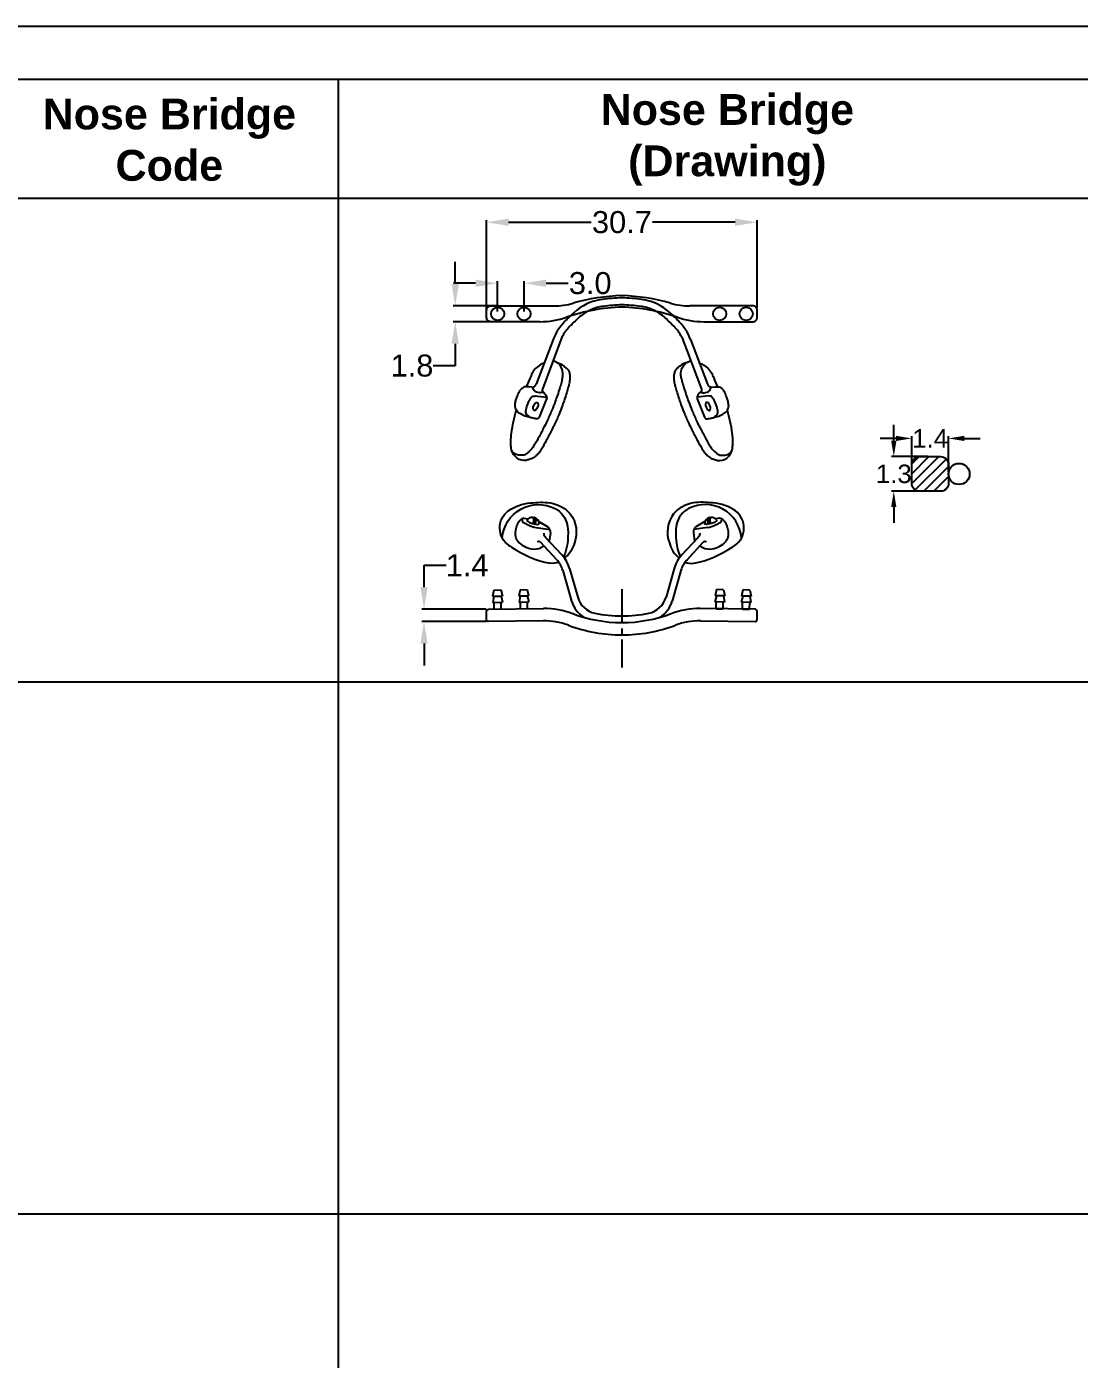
# Model space of a CAD drawing. Header units: inches. Extents: x 3613 to 8393, y -2205 to -794.
# Drawn here: x 8068 to 8187.6, y -1040.1 to -888.6 of the extents above; entities that cross this region are included whole.
import ezdxf

# ---------------------------------------------------------------- set-up
doc = ezdxf.new("R2010")
doc.units = ezdxf.units.IN
doc.header["$MEASUREMENT"] = 0
doc.linetypes.add('CENTER2', pattern=[28.575, 19.05, -3.175, 3.175, -3.175])
doc.linetypes.add('HIDDEN2', pattern=[0.1875, 0.125, -0.0625])
for name, color, linetype in [('Center Line', 2, 'CENTER2'), ('Dimension', 3, 'Continuous'), ('Hidden Line', 1, 'HIDDEN2')]:
    doc.layers.add(name, color=color, linetype=linetype)
doc.styles.get("Standard").update_dxf_attribs({"font": 'arial.ttf'})
doc.dimstyles.new('Standard$0', dxfattribs={"dimtxt": 2.3, "dimasz": 2, "dimexe": 1, "dimexo": 1, "dimgap": 1, "dimtad": 0, "dimtih": 1, "dimtoh": 1, "dimdec": 1, "dimzin": 0, "dimdsep": 46, "dimtxsty": 'Standard', "dimcen": 0, "dimclrd": 4, "dimclre": 4, "dimclrt": 4, "dimadec": 1, "dimazin": 0, "dimtfac": 1, "dimtdec": 1, "dimtofl": 0, "dimtmove": 0, "dimatfit": 0, "dimfxl": 1, "dimtolj": 1, "dimtzin": 0, "dimarcsym": 0})

# ---------------------------------------------------------------- blocks, each defined once
blk = doc.blocks.new('*D705')
at = {"layer": 'Defpoints', "color": 0, "transparency": 16777216}
for p in [(8151.03, -910.87), (8120.29, -921.28), (8151.03, -920.84)]:
    blk.add_point(p, dxfattribs=at)
at = {"layer": 'Dimension', "color": 3, "lineweight": -2, "transparency": 16777216}
for p, q in [((8120.29, -921.03), (8120.29, -910.62)), ((8122.79, -910.87), (8132.16, -910.87)), ((8148.53, -910.87), (8139.15, -910.87)), ((8151.03, -920.59), (8151.03, -910.62))]:
    blk.add_line(p, q, dxfattribs=at)
at = {"layer": 'Dimension', "color": 3, "transparency": 16777216}
for points in [[(8122.79, -910.45), (8122.79, -911.28), (8120.29, -910.87)], [(8148.53, -910.45), (8148.53, -911.28), (8151.03, -910.87)]]:
    blk.add_solid(points, dxfattribs=at)
at = {"layer": 'Dimension', "transparency": 16777216, "insert": (8135.66, -910.87), "char_height": 2.5, "attachment_point": 5}
blk.add_mtext('\\A1;30.7', dxfattribs=at)
blk = doc.blocks.new('*D706')
at = {"layer": 'Defpoints', "color": 0, "transparency": 16777216}
for p in [(8124.54, -917.8), (8121.54, -921.27), (8124.54, -921.27)]:
    blk.add_point(p, dxfattribs=at)
at = {"layer": 'Dimension', "color": 3, "lineweight": -2, "transparency": 16777216}
for p, q in [((8121.54, -921.02), (8121.54, -917.55)), ((8124.54, -921.02), (8124.54, -917.55)), ((8119.04, -917.8), (8116.54, -917.8)), ((8127.04, -917.8), (8129.54, -917.8))]:
    blk.add_line(p, q, dxfattribs=at)
at = {"layer": 'Dimension', "color": 3, "transparency": 16777216}
for points in [[(8119.04, -917.39), (8119.04, -918.22), (8121.54, -917.8)], [(8127.04, -917.39), (8127.04, -918.22), (8124.54, -917.8)]]:
    blk.add_solid(points, dxfattribs=at)
at = {"layer": 'Dimension', "transparency": 16777216, "insert": (8132.06, -917.8), "char_height": 2.5, "attachment_point": 5}
blk.add_mtext('\\A1;3.0', dxfattribs=at)
blk = doc.blocks.new('030')
at = {"layer": 'Hidden Line', "color": 1, "ltscale": 10}
for p, q in [((4266.93, 1236.28), (4266.76, 1235.58)), ((4266.94, 1236.98), (4266.78, 1236.28)), ((4267.88, 1236.26), (4266.78, 1236.28)), ((4267.74, 1236.96), (4266.94, 1236.98)), ((4267.73, 1236.26), (4267.86, 1235.56)), ((4267.74, 1236.96), (4267.88, 1236.26)), ((4269.92, 1236.23), (4269.76, 1235.53)), ((4269.94, 1236.93), (4269.77, 1236.23)), ((4270.87, 1236.22), (4269.77, 1236.23)), ((4270.74, 1236.92), (4269.94, 1236.93)), ((4270.72, 1236.22), (4270.86, 1235.52)), ((4270.74, 1236.92), (4270.87, 1236.22)), ((4267.86, 1235.56), (4266.76, 1235.58)), ((4266.9, 1234.8), (4266.91, 1235.58)), ((4267.7, 1234.79), (4267.71, 1235.56)), ((4270.86, 1235.52), (4269.76, 1235.53)), ((4269.9, 1234.76), (4269.91, 1235.53)), ((4270.7, 1234.75), (4270.71, 1235.52))]:
    blk.add_line(p, q, dxfattribs=at)
blk = doc.blocks.new('*D707')
at = {"layer": 'Defpoints', "color": 0, "transparency": 16777216}
for p in [(8121.9, -920.37), (8116.72, -922.17), (8121.9, -922.17)]:
    blk.add_point(p, dxfattribs=at)
at = {"layer": 'Dimension', "color": 3, "lineweight": -2, "transparency": 16777216}
for p, q in [((8116.72, -917.87), (8116.72, -915.37)), ((8121.65, -920.37), (8116.47, -920.37)), ((8121.65, -922.17), (8116.47, -922.17)), ((8116.72, -924.67), (8116.72, -927.17)), ((8116.72, -927.17), (8114.22, -927.17))]:
    blk.add_line(p, q, dxfattribs=at)
at = {"layer": 'Dimension', "color": 3, "transparency": 16777216}
for points in [[(8116.3, -917.87), (8117.14, -917.87), (8116.72, -920.37)], [(8116.3, -924.67), (8117.14, -924.67), (8116.72, -922.17)]]:
    blk.add_solid(points, dxfattribs=at)
at = {"layer": 'Dimension', "transparency": 16777216, "insert": (8111.81, -927.17), "char_height": 2.5, "attachment_point": 5}
blk.add_mtext('\\A1;1.8', dxfattribs=at)
blk = doc.blocks.new('*D708')
at = {"layer": 'Defpoints', "color": 0, "transparency": 16777216}
for p in [(8120.49, -954.84), (8113.18, -956.24), (8120.49, -956.24)]:
    blk.add_point(p, dxfattribs=at)
at = {"layer": 'Dimension', "color": 3, "lineweight": -2, "transparency": 16777216}
for p, q in [((8113.18, -952.34), (8113.18, -949.84)), ((8113.18, -949.84), (8115.68, -949.84)), ((8120.24, -954.84), (8112.93, -954.84)), ((8120.24, -956.24), (8112.93, -956.24)), ((8113.18, -958.74), (8113.18, -961.24))]:
    blk.add_line(p, q, dxfattribs=at)
at = {"layer": 'Dimension', "color": 3, "transparency": 16777216}
for points in [[(8112.76, -952.34), (8113.59, -952.34), (8113.18, -954.84)], [(8112.76, -958.74), (8113.59, -958.74), (8113.18, -956.24)]]:
    blk.add_solid(points, dxfattribs=at)
at = {"layer": 'Dimension', "transparency": 16777216, "insert": (8118.08, -949.84), "char_height": 2.5, "attachment_point": 5}
blk.add_mtext('\\A1;1.4', dxfattribs=at)
blk = doc.blocks.new('*D709')
at = {"layer": 'Defpoints', "color": 0, "transparency": 16777216}
for p in [(8170.69, -937.5), (8166.56, -941.44), (8170.69, -941.44)]:
    blk.add_point(p, dxfattribs=at)
at = {"layer": 'Dimension', "color": 3, "lineweight": -2, "transparency": 16777216}
for p, q in [((8166.56, -935.7), (8166.56, -933.9)), ((8170.44, -937.5), (8166.31, -937.5)), ((8170.44, -941.44), (8166.31, -941.44)), ((8166.56, -943.24), (8166.56, -945.04))]:
    blk.add_line(p, q, dxfattribs=at)
at = {"layer": 'Dimension', "color": 3, "transparency": 16777216}
for points in [[(8166.26, -935.7), (8166.86, -935.7), (8166.56, -937.5)], [(8166.26, -943.24), (8166.86, -943.24), (8166.56, -941.44)]]:
    blk.add_solid(points, dxfattribs=at)
at = {"layer": 'Dimension', "transparency": 16777216, "insert": (8166.56, -939.47), "char_height": 2.1, "attachment_point": 5}
blk.add_mtext('\\A1;1.3', dxfattribs=at)
blk = doc.blocks.new('*D710')
at = {"layer": 'Defpoints', "color": 0, "transparency": 16777216}
for p in [(8172.78, -935.43), (8168.6, -939.53), (8172.78, -939.53)]:
    blk.add_point(p, dxfattribs=at)
at = {"layer": 'Dimension', "color": 3, "lineweight": -2, "transparency": 16777216}
for p, q in [((8166.8, -935.43), (8165, -935.43)), ((8168.6, -939.28), (8168.6, -935.18)), ((8172.78, -939.28), (8172.78, -935.18)), ((8174.58, -935.43), (8176.38, -935.43))]:
    blk.add_line(p, q, dxfattribs=at)
at = {"layer": 'Dimension', "color": 3, "transparency": 16777216}
for points in [[(8166.8, -935.13), (8166.8, -935.73), (8168.6, -935.43)], [(8174.58, -935.13), (8174.58, -935.73), (8172.78, -935.43)]]:
    blk.add_solid(points, dxfattribs=at)
at = {"layer": 'Dimension', "transparency": 16777216, "insert": (8170.69, -935.43), "char_height": 2.1, "attachment_point": 5}
blk.add_mtext('\\A1;1.4', dxfattribs=at)

msp = doc.modelspace()

# ---------------------------------------------------------------- hatches: boundary and pattern name
h = msp.add_hatch()
h.set_pattern_fill('ANSI31', color=6, scale=0.25)
h.set_pattern_definition([(45, (15100.9685, -2206.0536), (-0.56126601, 0.56126601), [])])
h.paths.add_polyline_path([(8172.778, -939.356), (8172.778, -938.405, 0.4142136), (8171.878, -937.505), (8169.503, -937.505, 0.4142136), (8168.603, -938.405), (8168.603, -940.544, 0.4142136), (8169.503, -941.444), (8171.878, -941.444, 0.4142136), (8172.778, -940.544), (8172.778, -939.587, -0.0239263), (8172.773, -939.472, -0.0239263)])

# ---------------------------------------------------------------- linework, layer by layer
for p, q in [((8389.248, -894.646), (7979.992, -894.646)), ((8103.422, -894.646), (8103.422, -1150.606)), ((7992.81, -908.139), (8389.248, -908.139)), ((8120.76, -920.371), (8127.931, -920.371)), ((8150.557, -920.371), (8143.386, -920.371)), ((8126.344, -922.171), (8120.76, -922.171)), ((8144.973, -922.171), (8150.557, -922.171)), ((8127.857, -924.193), (8125.936, -929.28)), ((8143.461, -924.193), (8145.382, -929.28)), ((8125.82, -930.607), (8127.04, -930.763)), ((8145.498, -930.607), (8144.278, -930.763)), ((7992.81, -963.101), (8389.248, -963.101)), ((7992.81, -1023.522), (8389.248, -1023.522))]:
    msp.add_line(p, q)
at = {"color": 7}
for p, q in [((8124.559, -944.504), (8125.02, -944.568)), ((8124.902, -944.689), (8124.89, -944.729)), ((8125.843, -945.067), (8125.659, -944.748)), ((8126.216, -944.886), (8127.249, -945.485)), ((8145.102, -944.886), (8144.068, -945.485)), ((8145.475, -945.067), (8145.659, -944.748)), ((8146.758, -944.504), (8146.297, -944.568)), ((8146.416, -944.689), (8146.428, -944.729)), ((8125.843, -945.067), (8125.594, -945.023)), ((8125.929, -945.568), (8127.494, -945.792)), ((8126.259, -945.082), (8126.247, -945.121)), ((8127.531, -946.141), (8127.394, -947.114)), ((8143.787, -946.141), (8143.923, -947.114)), ((8145.389, -945.568), (8143.824, -945.792)), ((8145.058, -945.082), (8145.07, -945.121)), ((8145.475, -945.067), (8145.724, -945.023)), ((8128.255, -949.213), (8126.404, -947.224)), ((8128.841, -948.668), (8126.989, -946.679)), ((8142.477, -948.668), (8144.328, -946.679)), ((8143.062, -949.213), (8144.914, -947.224)), ((8128.945, -950.437), (8129.932, -953.911)), ((8129.715, -950.219), (8130.64, -953.477)), ((8141.603, -950.219), (8140.677, -953.477)), ((8142.372, -950.437), (8141.385, -953.911))]:
    msp.add_line(p, q, dxfattribs=at)
msp.add_lwpolyline([(8393.286, -1185.646), (8393.286, -888.646), (7973.286, -888.646), (7973.286, -1185.646)], close=True)
for points in [[(8120.76, -922.171, -0.4142136), (8120.29, -921.701), (8120.29, -920.841, -0.4142136), (8120.76, -920.371)], [(8150.557, -922.171, 0.4142136), (8151.027, -921.701), (8151.027, -920.841, 0.4142136), (8150.557, -920.371)], [(8128.855, -923.919), (8126.627, -929.817, 0.3000679), (8126.7, -930.139, -0.0494557), (8127.011, -930.503, -0.2856341), (8127.089, -930.918), (8126.273, -933.017, -0.3466997), (8125.953, -933.206)], [(8142.463, -923.919), (8144.69, -929.817, -0.3000679), (8144.617, -930.139, 0.0494557), (8144.307, -930.503, 0.2856341), (8144.229, -930.918), (8145.044, -933.017, 0.3466997), (8145.364, -933.206)], [(8128.298, -926.806, -0.0852305), (8129.071, -927.208, -0.0222342), (8129.191, -927.303, -0.0097125), (8129.456, -927.53, -0.0183546), (8129.546, -927.665, -0.0196429), (8129.621, -927.797, -0.0473703), (8129.693, -927.979, -0.0414031), (8129.738, -928.199, -0.0210017), (8129.751, -928.369, -0.0191066), (8129.751, -928.557, -0.0204937), (8129.722, -928.908, -0.0227266), (8129.668, -929.221, -0.0128701), (8129.572, -929.614, -0.0081503), (8129.394, -930.229, -0.0061706), (8129.158, -930.963, -0.0061441), (8128.903, -931.694, -0.0120278), (8128.52, -932.677, -0.0097407), (8127.994, -933.869, -0.0086312), (8127.664, -934.548, -0.0050715), (8127.072, -935.686, -0.013562), (8126.52, -936.659, -0.0318151), (8126.247, -937.051, -0.0315948), (8126.042, -937.278, -0.031673), (8125.81, -937.477, -0.0168853), (8125.593, -937.63, -0.0323217), (8125.473, -937.698, -0.018824), (8125.316, -937.767, -0.0145288), (8125.107, -937.842, -0.0144209), (8124.968, -937.883, -0.0108613), (8124.781, -937.928, -0.0427163), (8124.574, -937.954, -0.200115), (8123.52, -937.458, -0.1128926), (8123.133, -936.747, -0.0411718), (8123.073, -936.388, -0.026208), (8123.053, -936.128, -0.0080033), (8123.05, -935.76, -0.0112335), (8123.058, -935.498, -0.0132394), (8123.111, -934.829, -0.0354083), (8123.668, -932.228)], [(8143.02, -926.806, 0.0852305), (8142.247, -927.208, 0.0222342), (8142.127, -927.303, 0.0097125), (8141.861, -927.53, 0.0183546), (8141.771, -927.665, 0.0196429), (8141.697, -927.797, 0.0473703), (8141.624, -927.979, 0.0414031), (8141.579, -928.199, 0.0210017), (8141.566, -928.369, 0.0191066), (8141.567, -928.557, 0.0204937), (8141.596, -928.908, 0.0227266), (8141.649, -929.221, 0.0128701), (8141.746, -929.614, 0.0081503), (8141.924, -930.229, 0.0061706), (8142.159, -930.963, 0.0061441), (8142.414, -931.694, 0.0120278), (8142.798, -932.677, 0.0097407), (8143.324, -933.869, 0.0086312), (8143.653, -934.548, 0.0050715), (8144.245, -935.686, 0.013562), (8144.798, -936.659, 0.0318151), (8145.07, -937.051, 0.0315948), (8145.276, -937.278, 0.031673), (8145.507, -937.477, 0.0168853), (8145.724, -937.63, 0.0323217), (8145.845, -937.698, 0.018824), (8146.002, -937.767, 0.0145288), (8146.21, -937.842, 0.0144209), (8146.35, -937.883, 0.0108613), (8146.537, -937.928, 0.0427163), (8146.744, -937.954, 0.200115), (8147.797, -937.458, 0.1128926), (8148.184, -936.747, 0.0411718), (8148.245, -936.388, 0.026208), (8148.265, -936.128, 0.0080033), (8148.268, -935.76, 0.0112335), (8148.26, -935.498, 0.0132394), (8148.207, -934.829, 0.0354083), (8147.649, -932.228)], [(8128.89, -928.652, -0.0062113), (8128.872, -928.737, -0.0148709), (8128.791, -929.078, -0.0081503), (8128.613, -929.692, -0.0054676), (8128.334, -930.516, -0.0061441), (8128.079, -931.247, -0.0120278), (8127.695, -932.23, -0.0097407), (8127.169, -933.423, -0.0086312), (8126.84, -934.101, -0.0050715), (8126.248, -935.24, -0.013562), (8125.695, -936.212, -0.0318151), (8125.423, -936.604, -0.0318151)], [(8142.428, -928.652, 0.0062113), (8142.445, -928.737, 0.0148709), (8142.526, -929.078, 0.0081503), (8142.705, -929.692, 0.0054676), (8142.984, -930.516, 0.0061441), (8143.239, -931.247, 0.0120278), (8143.622, -932.23, 0.0097407), (8144.148, -933.423, 0.0086312), (8144.478, -934.101, 0.0050715), (8145.07, -935.24, 0.013562), (8145.622, -936.212, 0.0318151), (8145.895, -936.604, 0.0318151)], [(8124.491, -932.833, -0.0252137), (8124.202, -932.69, -0.0315835), (8123.958, -932.533, -0.0581077), (8123.746, -932.335, -0.0682494), (8123.613, -932.126, -0.0670042), (8123.532, -931.862, -0.0718514), (8123.527, -931.603, -0.0168902), (8123.565, -931.359, -0.0180591), (8123.618, -931.133, -0.0159675), (8123.694, -930.883, -0.0106375), (8123.828, -930.514, -0.0504547), (8124.115, -929.956)], [(8146.827, -932.833, 0.0252137), (8147.116, -932.69, 0.0315835), (8147.36, -932.533, 0.0581077), (8147.572, -932.335, 0.0682494), (8147.705, -932.126, 0.0670042), (8147.786, -931.862, 0.0718514), (8147.791, -931.603, 0.0168902), (8147.752, -931.359, 0.0180591), (8147.7, -931.133, 0.0159675), (8147.624, -930.883, 0.0106375), (8147.49, -930.514, 0.0504547), (8147.203, -929.956)], [(8123.63, -937.257, -0.3035749), (8123.085, -936.5)], [(8147.687, -937.257, 0.3035749), (8148.232, -936.5)], [(8172.778, -940.544, -0.4142136), (8171.878, -941.444), (8169.503, -941.444, -0.4142136), (8168.603, -940.544), (8168.603, -938.405, -0.4142136), (8169.503, -937.505), (8171.878, -937.505, -0.4142136), (8172.778, -938.405), (8172.778, -940.544)]]:
    msp.add_lwpolyline(points, format="xyb")
for points in [[(8122.836, -947.597, -0.5137444), (8122.751, -943.678, -0.1426147), (8125.272, -942.767, -0.0674153), (8127.547, -942.765, -0.1743226), (8129.796, -944.012, -0.2555441), (8130.259, -947.299, -0.061993), (8129.861, -948.245, -0.1115958), (8129.131, -949.02)], [(8122.069, -946.74, -0.5356778), (8128.074, -943.399, -0.2232823), (8129.453, -945.23, -0.1377722), (8129.041, -948.901, -0.1289732)], [(8148.482, -947.597, 0.5137444), (8148.566, -943.678, 0.1426147), (8146.045, -942.767, 0.0674153), (8143.771, -942.765, 0.1743226), (8141.522, -944.012, 0.2555441), (8141.058, -947.299, 0.061993), (8141.456, -948.245, 0.1115958), (8142.187, -949.02)], [(8149.249, -946.74, 0.5356778), (8143.243, -943.399, 0.2232823), (8141.865, -945.23, 0.1377722), (8142.277, -948.901, 0.1289732)], [(8128.498, -949.51, -0.1075651), (8127.476, -949.614)], [(8142.819, -949.51, 0.1075651), (8143.841, -949.614)], [(8126.712, -956.158), (8120.493, -956.245, -0.4182964), (8120.29, -956.045), (8120.29, -955.044, -0.4101576), (8120.488, -954.844), (8126.762, -954.757)], [(8144.606, -956.158), (8150.824, -956.245, 0.4182964), (8151.027, -956.045), (8151.027, -955.044, 0.4101576), (8150.83, -954.844), (8144.555, -954.757)]]:
    msp.add_lwpolyline(points, format="xyb", dxfattribs=at)
for centre in [(8121.54, -921.271), (8124.54, -921.271), (8146.777, -921.271), (8149.777, -921.271)]:
    msp.add_circle(centre, 0.75)
msp.add_circle((8173.978, -939.472), 1.2, dxfattribs=at)
for centre, radius, start, end in [((8127.931, -912.371), 8, 270, 285.92764), ((8136.311, -941.734), 21.235, 91.7593, 109.04996), ((8136.311, -941.734), 22.535, 91.65778, 105.92764), ((8134.171, -925.438), 5.85, 97.45889, 132.92592), ((8134.171, -925.438), 5.05, 97.45889, 113.50548), ((8136.311, -941.784), 22.335, 91.66889, 97.45889), ((8136.311, -941.784), 21.535, 91.73882, 97.45889), ((8135.007, -941.784), 22.335, 82.54111, 88.33111), ((8135.007, -941.734), 22.535, 74.07236, 88.34222), ((8135.007, -941.734), 21.235, 70.95004, 88.2407), ((8135.007, -941.784), 21.535, 82.54111, 88.26118), ((8137.147, -925.438), 5.05, 66.49452, 82.54111), ((8137.147, -925.438), 5.85, 47.07408, 82.54111), ((8143.386, -912.371), 8, 254.07236, 270), ((8126.344, -912.871), 9.3, 270, 289.04996), ((8133.329, -926.26), 5.85, 135.69714, 159.31165), ((8150.73, -943.242), 30.164, 132.92592, 135.69714), ((8150.73, -943.242), 29.364, 132.92592, 135.69714), ((8134.171, -925.438), 5.05, 113.50548, 132.92592), ((8137.147, -925.438), 5.05, 47.07408, 66.49452), ((8120.588, -943.242), 29.364, 44.30286, 47.07408), ((8120.588, -943.242), 30.164, 44.30286, 47.07408), ((8144.973, -912.871), 9.3, 250.95004, 270), ((8137.988, -926.26), 5.85, 20.68835, 44.30286), ((8133.329, -926.26), 5.05, 135.69714, 152.38334), ((8137.988, -926.26), 5.05, 27.61666, 44.30286), ((8125.468, -929.103), 0.5, 266.8329, 339.31165), ((8145.85, -929.103), 0.5, 200.68835, 273.1671)]:
    msp.add_arc(centre, radius, start, end)
for centre, radius, start, end in [((8125.188, -945.77), 1.51, 141.71824, 149.76651), ((8125.741, -946.206), 2.215, 138.60188, 141.71824), ((8124.613, -945.212), 0.711, 133.09889, 138.60188), ((8124.314, -944.892), 0.273, 124.39448, 133.09889), ((8126.121, -947.532), 3.472, 121.95616, 124.39448), ((8124.521, -944.967), 0.449, 106.64996, 121.95616), ((8124.485, -944.794), 0.157, 128.94114, 248.31865), ((8124.653, -945.409), 0.911, 95.92473, 106.64996), ((8125.477, -945.132), 0.726, 85.96825, 142.38483), ((8125.113, -944.764), 0.546, 331.67696, 41.51926), ((8125.664, -944.722), 0.294, 67.92458, 111.03508), ((8125.362, -944.808), 0.546, 331.67696, 41.03889), ((8125.504, -945.159), 0.759, 5.80583, 69.20255), ((8145.813, -945.159), 0.759, 110.79745, 174.19417), ((8145.956, -944.808), 0.546, 138.96111, 208.32304), ((8145.654, -944.722), 0.294, 68.96492, 112.07542), ((8146.204, -944.764), 0.546, 138.48074, 208.32304), ((8145.841, -945.132), 0.726, 37.61517, 94.03175), ((8146.664, -945.409), 0.911, 73.35004, 84.07527), ((8146.833, -944.794), 0.157, 291.68135, 51.05886), ((8146.797, -944.967), 0.449, 58.04384, 73.35004), ((8145.196, -947.532), 3.472, 55.60552, 58.04384), ((8147.004, -944.892), 0.273, 46.90111, 55.60552), ((8146.705, -945.212), 0.711, 41.39812, 46.90111), ((8145.576, -946.206), 2.215, 38.28176, 41.39812), ((8146.129, -945.77), 1.51, 30.23349, 38.28176), ((8125.434, -946.252), 1.897, 175.78504, 181.92572), ((8125.35, -946.254), 1.813, 181.92572, 188.34213), ((8126.398, -946.323), 2.864, 170.78777, 175.78504), ((8126.006, -946.259), 2.467, 163.38296, 170.78777), ((8125.752, -946.183), 2.202, 155.54503, 163.38296), ((8126.413, -946.484), 2.928, 149.76651, 155.54503), ((8125.182, -943.934), 1.259, 233.09839, 240.52204), ((8127.735, -939.418), 6.446, 240.52204, 243.1849), ((8126.346, -942.167), 3.366, 243.1849, 246.87011), ((8126.358, -942.809), 2.793, 241.45325, 261.15791), ((8127.084, -946.285), 0.312, 161.27859, 205.44265), ((8126.874, -946.034), 0.665, 350.76424, 55.68457), ((8144.444, -946.034), 0.665, 124.31543, 189.23576), ((8144.234, -946.285), 0.312, 334.55735, 18.72141), ((8144.96, -942.809), 2.793, 278.84209, 298.54675), ((8144.972, -942.167), 3.366, 293.12989, 296.8151), ((8143.583, -939.418), 6.446, 296.8151, 299.47796), ((8146.135, -943.934), 1.259, 299.47796, 306.90161), ((8144.905, -946.484), 2.928, 24.45497, 30.23349), ((8145.565, -946.183), 2.202, 16.61704, 24.45497), ((8145.312, -946.259), 2.467, 9.21223, 16.61704), ((8144.92, -946.323), 2.864, 4.21496, 9.21223), ((8145.968, -946.254), 1.813, 351.65787, 358.07428), ((8145.884, -946.252), 1.897, 358.07428, 4.21496), ((8128.438, -939.43), 9.904, 235.51409, 238.76629), ((8129.74, -938.121), 11.714, 235.5927, 258.856), ((8124.87, -946.325), 1.328, 188.34213, 195.84029), ((8125.014, -946.183), 1.509, 199.53346, 226.9917), ((8125.868, -945.268), 2.76, 226.9917, 265.05185), ((8125.657, -946.115), 1.903, 269.19614, 306.64745), ((8126.632, -948.48), 1.406, 112.62535, 114.8186), ((8126.132, -947.28), 0.106, 106.69235, 112.62535), ((8126.229, -947.605), 0.445, 99.50392, 106.69235), ((8126.207, -947.471), 0.31, 91.21487, 99.50392), ((8126.211, -947.637), 0.476, 87.6031, 91.21487), ((8126.14, -947.654), 0.5, 55.8894, 79.85053), ((8127.907, -945.82), 1.258, 208.46769, 223.10013), ((8141.577, -938.121), 11.714, 281.144, 304.4073), ((8143.41, -945.82), 1.258, 316.89987, 331.53231), ((8145.661, -946.115), 1.903, 233.35255, 270.80386), ((8145.177, -947.654), 0.5, 100.14947, 124.1106), ((8145.107, -947.637), 0.476, 88.78513, 92.3969), ((8145.111, -947.471), 0.31, 80.49608, 88.78513), ((8145.088, -947.605), 0.445, 73.30765, 80.49608), ((8145.186, -947.28), 0.106, 67.37465, 73.30765), ((8144.685, -948.48), 1.406, 65.1814, 67.37465), ((8145.45, -945.268), 2.76, 274.94815, 313.0083), ((8146.303, -946.183), 1.509, 313.0083, 340.46654), ((8146.448, -946.325), 1.328, 344.15971, 351.65787), ((8142.88, -939.43), 9.904, 301.23371, 304.48591), ((8126.059, -951.257), 3, 15.85932, 42.95531), ((8126.059, -951.257), 3.8, 15.85932, 42.95531), ((8145.258, -951.257), 3.8, 137.04469, 164.14068), ((8145.258, -951.257), 3, 137.04469, 164.14068), ((8133.156, -952.918), 3.374, 197.12111, 237.35507), ((8133.116, -952.773), 2.574, 195.85932, 258.38233), ((8138.201, -952.773), 2.574, 281.61767, 344.14068), ((8138.161, -952.918), 3.374, 302.64493, 342.87889), ((8126.825, -964.014), 9.256, 69.48712, 90.38223), ((8135.659, -940.406), 15.95, 249.48457, 270), ((8135.659, -940.406), 15.2, 258.38233, 270), ((8135.659, -940.406), 15.2, 270, 281.61767), ((8135.659, -940.406), 15.95, 270, 290.51543), ((8144.492, -964.014), 9.256, 89.61777, 110.51288), ((8126.827, -964.007), 7.85, 69.48457, 90.84493), ((8135.659, -940.406), 17.35, 249.48457, 270), ((8135.659, -940.406), 17.35, 270, 290.51543), ((8144.49, -964.007), 7.85, 89.15507, 110.51543)]:
    msp.add_arc(centre, radius, start, end, dxfattribs=at)
msp.add_ellipse((8125.867, -931.79), major_axis=(0.19, 0.455), ratio=0.4789694)
at = {"extrusion": (0, 0, -1)}
msp.add_ellipse((8145.451, -931.79), major_axis=(-0.19, 0.455), ratio=0.4789694, dxfattribs=at)
at = {"color": 7}
msp.add_ellipse((8125.571, -944.928), major_axis=(-0.682, 0.199), ratio=0.267062, start_param=-0.0111745, end_param=3.1415927, dxfattribs=at)
at = {"color": 7, "extrusion": (0, 0, -1)}
msp.add_ellipse((8145.746, -944.928), major_axis=(0.682, 0.199), ratio=0.267062, start_param=-0.0111745, end_param=3.1415927, dxfattribs=at)
for points, knots in [([(8128.89, -928.652), (8128.909, -928.554), (8128.935, -928.407), (8128.962, -928.101), (8128.955, -927.918), (8128.795, -927.24), (8128.264, -926.753), (8127.895, -926.635), (8127.877, -926.629), (8127.858, -926.623), (8127.838, -926.617)], [0, 0, 0, 0, 0.3501015, 0.7350659, 1.1645473, 1.5297008, 1.613926, 1.613926, 1.613926, 1.618178, 1.618178, 1.618178, 1.618178]), ([(8142.428, -928.652), (8142.408, -928.554), (8142.383, -928.407), (8142.356, -928.101), (8142.363, -927.918), (8142.523, -927.24), (8143.053, -926.753), (8143.422, -926.635), (8143.441, -926.629), (8143.46, -926.623), (8143.48, -926.617)], [0, 0, 0, 0, 0.3501015, 0.7350659, 1.1645473, 1.5297008, 1.613926, 1.613926, 1.613926, 1.618178, 1.618178, 1.618178, 1.618178]), ([(8126.895, -926.849), (8126.826, -926.874), (8126.764, -926.898), (8126.709, -926.919), (8126.532, -926.99), (8126.187, -927.169), (8125.716, -927.589), (8125.489, -927.967), (8125.353, -928.261), (8124.78, -929.573)], [2.3619917, 2.3619917, 2.3619917, 2.3619917, 2.4778831, 2.4778831, 2.4778831, 2.8559402, 3.8337301, 4.8715972, 5.1244061, 5.1244061, 5.1244061, 5.1244061]), ([(8144.423, -926.849), (8144.492, -926.874), (8144.554, -926.898), (8144.608, -926.919), (8144.785, -926.99), (8145.131, -927.169), (8145.601, -927.589), (8145.829, -927.967), (8145.964, -928.261), (8146.537, -929.573)], [2.3619917, 2.3619917, 2.3619917, 2.3619917, 2.4778831, 2.4778831, 2.4778831, 2.8559402, 3.8337301, 4.8715972, 5.1244061, 5.1244061, 5.1244061, 5.1244061]), ([(8125.44, -929.603), (8124.825, -929.569), (8124.637, -929.572), (8124.364, -929.602), (8124.115, -929.956)], [1.38839886, 1.38839886, 1.38839886, 1.38839886, 1.62410758, 2.02426073, 2.02426073, 2.02426073, 2.02426073]), ([(8126.756, -930.194), (8126.67, -930.205), (8126.585, -930.215), (8126.5, -930.226), (8126.44, -930.233), (8126.153, -930.268), (8125.736, -930.136), (8125.614, -929.863), (8125.588, -929.804), (8125.586, -929.8), (8125.585, -929.797), (8125.583, -929.793), (8125.556, -929.731), (8125.528, -929.668), (8125.5, -929.606)], [-0.2604316, -0.2604316, -0.2604316, -0.2604316, 0, 0, 0, 0.1811987, 0.876975, 1.0686435, 1.0686435, 1.0686435, 1.0797287, 1.0797287, 1.0797287, 1.2821594, 1.2821594, 1.2821594, 1.2821594]), ([(8144.562, -930.194), (8144.647, -930.205), (8144.733, -930.215), (8144.818, -930.226), (8144.877, -930.233), (8145.165, -930.268), (8145.582, -930.136), (8145.703, -929.863), (8145.73, -929.804), (8145.731, -929.8), (8145.733, -929.797), (8145.734, -929.793), (8145.762, -929.731), (8145.79, -929.668), (8145.817, -929.606)], [-0.2604316, -0.2604316, -0.2604316, -0.2604316, 0, 0, 0, 0.1811987, 0.876975, 1.0686435, 1.0686435, 1.0686435, 1.0797287, 1.0797287, 1.0797287, 1.2821594, 1.2821594, 1.2821594, 1.2821594]), ([(8145.877, -929.603), (8146.493, -929.569), (8146.681, -929.572), (8146.954, -929.602), (8147.203, -929.956)], [1.38839886, 1.38839886, 1.38839886, 1.38839886, 1.62410758, 2.02426073, 2.02426073, 2.02426073, 2.02426073]), ([(8125.218, -933.055), (8125.126, -932.977), (8125.033, -932.9), (8124.941, -932.822), (8124.9, -932.788), (8124.818, -932.719), (8124.756, -932.535), (8124.756, -932.293), (8124.841, -931.844), (8125.037, -931.366), (8125.269, -930.91), (8125.504, -930.61), (8125.725, -930.608), (8125.82, -930.607)], [-0.3551728, -0.3551728, -0.3551728, -0.3551728, 0, 0, 0, 0.1584672, 0.3156548, 0.5612911, 0.8790923, 1.6835145, 2.0829171, 2.4493406, 2.7209381, 2.7209381, 2.7209381, 2.7209381]), ([(8146.1, -933.055), (8146.192, -932.977), (8146.284, -932.9), (8146.377, -932.822), (8146.418, -932.788), (8146.5, -932.719), (8146.562, -932.535), (8146.562, -932.293), (8146.476, -931.844), (8146.281, -931.366), (8146.049, -930.91), (8145.814, -930.61), (8145.592, -930.608), (8145.498, -930.607)], [-0.3551728, -0.3551728, -0.3551728, -0.3551728, 0, 0, 0, 0.1584672, 0.3156548, 0.5612911, 0.8790923, 1.6835145, 2.0829171, 2.4493406, 2.7209381, 2.7209381, 2.7209381, 2.7209381]), ([(8125.953, -933.206), (8125.915, -933.2), (8125.772, -933.175), (8125.496, -933.115), (8125.04, -933.021), (8124.7, -932.905), (8124.491, -932.833)], [0.1601513, 0.1601513, 0.1601513, 0.1601513, 0.2759323, 0.5943367, 1.0088411, 1.6707309, 1.6707309, 1.6707309, 1.6707309]), ([(8145.364, -933.206), (8145.403, -933.2), (8145.545, -933.175), (8145.822, -933.115), (8146.278, -933.021), (8146.618, -932.905), (8146.827, -932.833)], [0.1601513, 0.1601513, 0.1601513, 0.1601513, 0.2759323, 0.5943367, 1.0088411, 1.6707309, 1.6707309, 1.6707309, 1.6707309]), ([(8125.423, -936.604), (8125.344, -936.708), (8125.225, -936.865), (8124.488, -937.467), (8123.63, -937.257)], [0, 0, 0, 0, 0.45555211, 0.68552775, 0.68552775, 0.68552775, 0.68552775]), ([(8145.895, -936.604), (8145.974, -936.708), (8146.092, -936.865), (8146.83, -937.467), (8147.687, -937.257)], [0, 0, 0, 0, 0.45555211, 0.68552775, 0.68552775, 0.68552775, 0.68552775])]:
    msp.add_open_spline(points, degree=3, knots=knots)
at = {"layer": 'Center Line', "ltscale": 0.2}
msp.add_line((8135.659, -952.573), (8135.659, -961.454), dxfattribs=at)
at = {"layer": 'Hidden Line', "color": 1, "ltscale": 10}
for p, q in [((8146.375, -954.779), (8147.175, -954.791)), ((8149.375, -954.824), (8150.175, -954.835))]:
    msp.add_line(p, q, dxfattribs=at)

# ---------------------------------------------------------------- block references
at = {"xscale": -1}
msp.add_blockref('030', (12391.846, -2189.581), dxfattribs=at)
msp.add_blockref('030', (3879.472, -2189.581))

# ---------------------------------------------------------------- texts
at = {"char_height": 3.5, "width": 34.34827, "attachment_point": 5}
for s, insert in [('{\\fArial|b1|i0|c0|p34;Nose Bridge (Drawing)}', (8147.643, -901.512)), ('{\\fArial|b1|i0|c0|p34;Nose Bridge Code}', (8084.235, -901.512))]:
    msp.add_mtext(s, dxfattribs=dict(at, insert=insert))

# ---------------------------------------------------------------- dimensions: what is measured, and where the dimension line sits
at = {"layer": 'Dimension'}
for base, p1, p2, override, picture, middle in [((8151.027, -910.866), (8120.29, -921.281), (8151.027, -920.841), {"dimtxt": 2.5, "dimasz": 2.5, "dimexe": 0.25, "dimexo": 0.25, "dimgap": 0.25, "dimclrd": 3, "dimclre": 3, "dimclrt": 256, "dimadec": 2, "dimtdec": 2, "dimatfit": 3}, '*D705', (8135.659, -910.866)), ((8124.54, -917.805), (8121.54, -921.271), (8124.54, -921.271), {"dimtxt": 2.5, "dimasz": 2.5, "dimexe": 0.25, "dimexo": 0.25, "dimgap": 0.25, "dimclrd": 3, "dimclre": 3, "dimclrt": 256, "dimadec": 2, "dimtdec": 2, "dimatfit": 3}, '*D706', (8132.061, -917.805)), ((8172.778, -935.427), (8168.603, -939.533), (8172.778, -939.533), {"dimtxt": 2.1, "dimasz": 1.8, "dimexe": 0.25, "dimexo": 0.25, "dimgap": 0.25, "dimlfac": 0.333, "dimclrd": 3, "dimclre": 3, "dimclrt": 256, "dimadec": 2, "dimtdec": 2, "dimatfit": 3}, '*D710', (8170.69, -935.427))]:
    dim = msp.add_linear_dim(base=base, p1=p1, p2=p2, dimstyle='Standard$0', override=override, dxfattribs=at)
    dim.commit()
    dim.dimension.update_dxf_attribs({"geometry": picture, "text_midpoint": middle})
dim = msp.add_linear_dim(base=(8116.719, -922.171), p1=(8121.897, -920.371), p2=(8121.897, -922.171), angle=90, dimstyle='Standard$0', override={"dimtxt": 2.5, "dimasz": 2.5, "dimexe": 0.25, "dimexo": 0.25, "dimgap": 0.25, "dimclrd": 3, "dimclre": 3, "dimclrt": 256, "dimadec": 2, "dimtdec": 2, "dimatfit": 3}, dxfattribs=at)
dim.commit()
dim.dimension.update_dxf_attribs({"geometry": '*D707', "text_midpoint": (8111.808, -927.171)})
for base, p1, p2, override, picture, middle in [((8166.558, -941.444), (8170.69, -937.505), (8170.69, -941.444), {"dimtxt": 2.1, "dimasz": 1.8, "dimexe": 0.25, "dimexo": 0.25, "dimgap": 0.25, "dimlfac": 0.333, "dimclrd": 3, "dimclre": 3, "dimclrt": 256, "dimadec": 2, "dimtdec": 2, "dimatfit": 3}, '*D709', (8166.558, -939.474)), ((8113.178, -956.245), (8120.488, -954.844), (8120.49, -956.245), {"dimtxt": 2.5, "dimasz": 2.5, "dimexe": 0.25, "dimexo": 0.25, "dimgap": 0.25, "dimclrd": 3, "dimclre": 3, "dimclrt": 256, "dimadec": 2, "dimtdec": 2, "dimatfit": 3}, '*D708', (8118.081, -949.844))]:
    dim = msp.add_linear_dim(base=base, p1=p1, p2=p2, angle=90, dimstyle='Standard$0', override=override, dxfattribs=at)
    dim.commit()
    dim.dimension.update_dxf_attribs({"geometry": picture, "text_midpoint": middle, "dimtype": 160})

doc.saveas('drawing.dxf')
